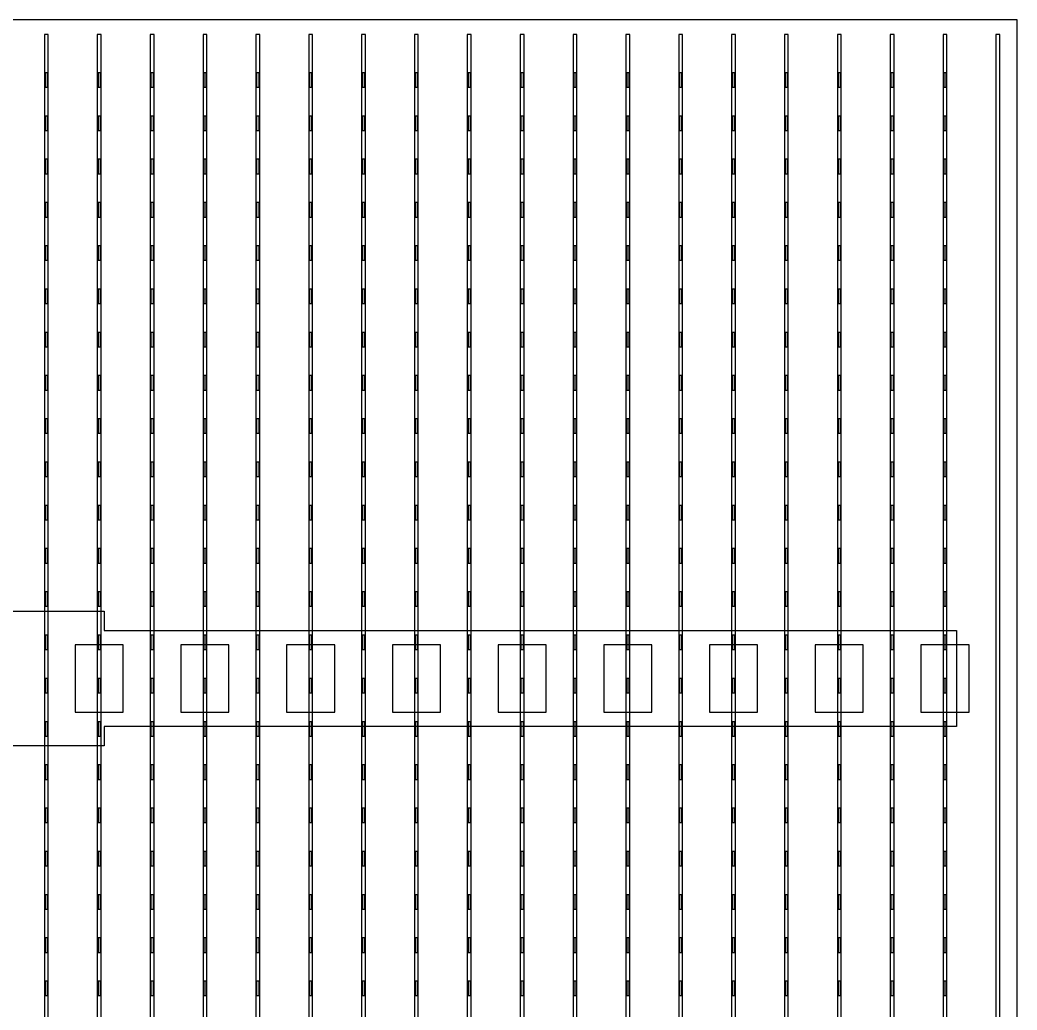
# Model space of a CAD drawing. Header units: millimetres. Extents: x -18 to 142, y -7 to 153.
# Drawn here: x 72.34 to 82.72, y 51.55 to 61.85 of the extents above; entities that cross this region are included whole.
import ezdxf

# ---------------------------------------------------------------- set-up
doc = ezdxf.new("R2010")
doc.units = ezdxf.units.MM
for name, color, linetype in [('BUSBARS', 3, 'Continuous'), ('CONTACT_PADS', 2, 'Continuous'), ('FINGERS', 1, 'Continuous'), ('INSULATION', 2, 'Continuous')]:
    doc.layers.add(name, color=color, linetype=linetype)

msp = doc.modelspace()

# ---------------------------------------------------------------- linework, layer by layer
at = {"layer": 'BUSBARS'}
msp.add_lwpolyline([(82.09, 55.5), (82.09, 54.5), (73.22, 54.5), (73.22, 54.3), (72.02, 54.3), (72.02, 54.5), (63.15, 54.5), (63.15, 55.5), (72.02, 55.5), (72.02, 55.7), (73.22, 55.7), (73.22, 55.5), (82.09, 55.5)], close=True, dxfattribs=at)
at = {"layer": 'CONTACT_PADS'}
for points in [[(72.633, 61.15), (72.633, 61.3), (72.608, 61.3), (72.608, 61.15), (72.633, 61.15)], [(73.183, 61.15), (73.183, 61.3), (73.158, 61.3), (73.158, 61.15), (73.183, 61.15)], [(73.733, 61.15), (73.733, 61.3), (73.708, 61.3), (73.708, 61.15), (73.733, 61.15)], [(74.283, 61.15), (74.283, 61.3), (74.258, 61.3), (74.258, 61.15), (74.283, 61.15)], [(74.833, 61.15), (74.833, 61.3), (74.808, 61.3), (74.808, 61.15), (74.833, 61.15)], [(75.383, 61.15), (75.383, 61.3), (75.358, 61.3), (75.358, 61.15), (75.383, 61.15)], [(75.933, 61.15), (75.933, 61.3), (75.908, 61.3), (75.908, 61.15), (75.933, 61.15)], [(76.483, 61.15), (76.483, 61.3), (76.458, 61.3), (76.458, 61.15), (76.483, 61.15)], [(77.033, 61.15), (77.033, 61.3), (77.008, 61.3), (77.008, 61.15), (77.033, 61.15)], [(77.583, 61.15), (77.583, 61.3), (77.558, 61.3), (77.558, 61.15), (77.583, 61.15)], [(78.133, 61.15), (78.133, 61.3), (78.108, 61.3), (78.108, 61.15), (78.133, 61.15)], [(78.683, 61.15), (78.683, 61.3), (78.658, 61.3), (78.658, 61.15), (78.683, 61.15)], [(79.233, 61.15), (79.233, 61.3), (79.208, 61.3), (79.208, 61.15), (79.233, 61.15)], [(79.783, 61.15), (79.783, 61.3), (79.758, 61.3), (79.758, 61.15), (79.783, 61.15)], [(80.333, 61.15), (80.333, 61.3), (80.308, 61.3), (80.308, 61.15), (80.333, 61.15)], [(80.883, 61.15), (80.883, 61.3), (80.858, 61.3), (80.858, 61.15), (80.883, 61.15)], [(81.433, 61.15), (81.433, 61.3), (81.408, 61.3), (81.408, 61.15), (81.433, 61.15)], [(81.983, 61.15), (81.983, 61.3), (81.958, 61.3), (81.958, 61.15), (81.983, 61.15)], [(72.633, 60.7), (72.633, 60.85), (72.608, 60.85), (72.608, 60.7), (72.633, 60.7)], [(73.183, 60.7), (73.183, 60.85), (73.158, 60.85), (73.158, 60.7), (73.183, 60.7)], [(73.733, 60.7), (73.733, 60.85), (73.708, 60.85), (73.708, 60.7), (73.733, 60.7)], [(74.283, 60.7), (74.283, 60.85), (74.258, 60.85), (74.258, 60.7), (74.283, 60.7)], [(74.833, 60.7), (74.833, 60.85), (74.808, 60.85), (74.808, 60.7), (74.833, 60.7)], [(75.383, 60.7), (75.383, 60.85), (75.358, 60.85), (75.358, 60.7), (75.383, 60.7)], [(75.933, 60.7), (75.933, 60.85), (75.908, 60.85), (75.908, 60.7), (75.933, 60.7)], [(76.483, 60.7), (76.483, 60.85), (76.458, 60.85), (76.458, 60.7), (76.483, 60.7)], [(77.033, 60.7), (77.033, 60.85), (77.008, 60.85), (77.008, 60.7), (77.033, 60.7)], [(77.583, 60.7), (77.583, 60.85), (77.558, 60.85), (77.558, 60.7), (77.583, 60.7)], [(78.133, 60.7), (78.133, 60.85), (78.108, 60.85), (78.108, 60.7), (78.133, 60.7)], [(78.683, 60.7), (78.683, 60.85), (78.658, 60.85), (78.658, 60.7), (78.683, 60.7)], [(79.233, 60.7), (79.233, 60.85), (79.208, 60.85), (79.208, 60.7), (79.233, 60.7)], [(79.783, 60.7), (79.783, 60.85), (79.758, 60.85), (79.758, 60.7), (79.783, 60.7)], [(80.333, 60.7), (80.333, 60.85), (80.308, 60.85), (80.308, 60.7), (80.333, 60.7)], [(80.883, 60.7), (80.883, 60.85), (80.858, 60.85), (80.858, 60.7), (80.883, 60.7)], [(81.433, 60.7), (81.433, 60.85), (81.408, 60.85), (81.408, 60.7), (81.433, 60.7)], [(81.983, 60.7), (81.983, 60.85), (81.958, 60.85), (81.958, 60.7), (81.983, 60.7)], [(72.633, 60.25), (72.633, 60.4), (72.608, 60.4), (72.608, 60.25), (72.633, 60.25)], [(73.183, 60.25), (73.183, 60.4), (73.158, 60.4), (73.158, 60.25), (73.183, 60.25)], [(73.733, 60.25), (73.733, 60.4), (73.708, 60.4), (73.708, 60.25), (73.733, 60.25)], [(74.283, 60.25), (74.283, 60.4), (74.258, 60.4), (74.258, 60.25), (74.283, 60.25)], [(74.833, 60.25), (74.833, 60.4), (74.808, 60.4), (74.808, 60.25), (74.833, 60.25)], [(75.383, 60.25), (75.383, 60.4), (75.358, 60.4), (75.358, 60.25), (75.383, 60.25)], [(75.933, 60.25), (75.933, 60.4), (75.908, 60.4), (75.908, 60.25), (75.933, 60.25)], [(76.483, 60.25), (76.483, 60.4), (76.458, 60.4), (76.458, 60.25), (76.483, 60.25)], [(77.033, 60.25), (77.033, 60.4), (77.008, 60.4), (77.008, 60.25), (77.033, 60.25)], [(77.583, 60.25), (77.583, 60.4), (77.558, 60.4), (77.558, 60.25), (77.583, 60.25)], [(78.133, 60.25), (78.133, 60.4), (78.108, 60.4), (78.108, 60.25), (78.133, 60.25)], [(78.683, 60.25), (78.683, 60.4), (78.658, 60.4), (78.658, 60.25), (78.683, 60.25)], [(79.233, 60.25), (79.233, 60.4), (79.208, 60.4), (79.208, 60.25), (79.233, 60.25)], [(79.783, 60.25), (79.783, 60.4), (79.758, 60.4), (79.758, 60.25), (79.783, 60.25)], [(80.333, 60.25), (80.333, 60.4), (80.308, 60.4), (80.308, 60.25), (80.333, 60.25)], [(80.883, 60.25), (80.883, 60.4), (80.858, 60.4), (80.858, 60.25), (80.883, 60.25)], [(81.433, 60.25), (81.433, 60.4), (81.408, 60.4), (81.408, 60.25), (81.433, 60.25)], [(81.983, 60.25), (81.983, 60.4), (81.958, 60.4), (81.958, 60.25), (81.983, 60.25)], [(72.633, 59.8), (72.633, 59.95), (72.608, 59.95), (72.608, 59.8), (72.633, 59.8)], [(73.183, 59.8), (73.183, 59.95), (73.158, 59.95), (73.158, 59.8), (73.183, 59.8)], [(73.733, 59.8), (73.733, 59.95), (73.708, 59.95), (73.708, 59.8), (73.733, 59.8)], [(74.283, 59.8), (74.283, 59.95), (74.258, 59.95), (74.258, 59.8), (74.283, 59.8)], [(74.833, 59.8), (74.833, 59.95), (74.808, 59.95), (74.808, 59.8), (74.833, 59.8)], [(75.383, 59.8), (75.383, 59.95), (75.358, 59.95), (75.358, 59.8), (75.383, 59.8)], [(75.933, 59.8), (75.933, 59.95), (75.908, 59.95), (75.908, 59.8), (75.933, 59.8)], [(76.483, 59.8), (76.483, 59.95), (76.458, 59.95), (76.458, 59.8), (76.483, 59.8)], [(77.033, 59.8), (77.033, 59.95), (77.008, 59.95), (77.008, 59.8), (77.033, 59.8)], [(77.583, 59.8), (77.583, 59.95), (77.558, 59.95), (77.558, 59.8), (77.583, 59.8)], [(78.133, 59.8), (78.133, 59.95), (78.108, 59.95), (78.108, 59.8), (78.133, 59.8)], [(78.683, 59.8), (78.683, 59.95), (78.658, 59.95), (78.658, 59.8), (78.683, 59.8)], [(79.233, 59.8), (79.233, 59.95), (79.208, 59.95), (79.208, 59.8), (79.233, 59.8)], [(79.783, 59.8), (79.783, 59.95), (79.758, 59.95), (79.758, 59.8), (79.783, 59.8)], [(80.333, 59.8), (80.333, 59.95), (80.308, 59.95), (80.308, 59.8), (80.333, 59.8)], [(80.883, 59.8), (80.883, 59.95), (80.858, 59.95), (80.858, 59.8), (80.883, 59.8)], [(81.433, 59.8), (81.433, 59.95), (81.408, 59.95), (81.408, 59.8), (81.433, 59.8)], [(81.983, 59.8), (81.983, 59.95), (81.958, 59.95), (81.958, 59.8), (81.983, 59.8)], [(72.633, 59.35), (72.633, 59.5), (72.608, 59.5), (72.608, 59.35), (72.633, 59.35)], [(73.183, 59.35), (73.183, 59.5), (73.158, 59.5), (73.158, 59.35), (73.183, 59.35)], [(73.733, 59.35), (73.733, 59.5), (73.708, 59.5), (73.708, 59.35), (73.733, 59.35)], [(74.283, 59.35), (74.283, 59.5), (74.258, 59.5), (74.258, 59.35), (74.283, 59.35)], [(74.833, 59.35), (74.833, 59.5), (74.808, 59.5), (74.808, 59.35), (74.833, 59.35)], [(75.383, 59.35), (75.383, 59.5), (75.358, 59.5), (75.358, 59.35), (75.383, 59.35)], [(75.933, 59.35), (75.933, 59.5), (75.908, 59.5), (75.908, 59.35), (75.933, 59.35)], [(76.483, 59.35), (76.483, 59.5), (76.458, 59.5), (76.458, 59.35), (76.483, 59.35)], [(77.033, 59.35), (77.033, 59.5), (77.008, 59.5), (77.008, 59.35), (77.033, 59.35)], [(77.583, 59.35), (77.583, 59.5), (77.558, 59.5), (77.558, 59.35), (77.583, 59.35)], [(78.133, 59.35), (78.133, 59.5), (78.108, 59.5), (78.108, 59.35), (78.133, 59.35)], [(78.683, 59.35), (78.683, 59.5), (78.658, 59.5), (78.658, 59.35), (78.683, 59.35)], [(79.233, 59.35), (79.233, 59.5), (79.208, 59.5), (79.208, 59.35), (79.233, 59.35)], [(79.783, 59.35), (79.783, 59.5), (79.758, 59.5), (79.758, 59.35), (79.783, 59.35)], [(80.333, 59.35), (80.333, 59.5), (80.308, 59.5), (80.308, 59.35), (80.333, 59.35)], [(80.883, 59.35), (80.883, 59.5), (80.858, 59.5), (80.858, 59.35), (80.883, 59.35)], [(81.433, 59.35), (81.433, 59.5), (81.408, 59.5), (81.408, 59.35), (81.433, 59.35)], [(81.983, 59.35), (81.983, 59.5), (81.958, 59.5), (81.958, 59.35), (81.983, 59.35)], [(72.633, 58.9), (72.633, 59.05), (72.608, 59.05), (72.608, 58.9), (72.633, 58.9)], [(73.183, 58.9), (73.183, 59.05), (73.158, 59.05), (73.158, 58.9), (73.183, 58.9)], [(73.733, 58.9), (73.733, 59.05), (73.708, 59.05), (73.708, 58.9), (73.733, 58.9)], [(74.283, 58.9), (74.283, 59.05), (74.258, 59.05), (74.258, 58.9), (74.283, 58.9)], [(74.833, 58.9), (74.833, 59.05), (74.808, 59.05), (74.808, 58.9), (74.833, 58.9)], [(75.383, 58.9), (75.383, 59.05), (75.358, 59.05), (75.358, 58.9), (75.383, 58.9)], [(75.933, 58.9), (75.933, 59.05), (75.908, 59.05), (75.908, 58.9), (75.933, 58.9)], [(76.483, 58.9), (76.483, 59.05), (76.458, 59.05), (76.458, 58.9), (76.483, 58.9)], [(77.033, 58.9), (77.033, 59.05), (77.008, 59.05), (77.008, 58.9), (77.033, 58.9)], [(77.583, 58.9), (77.583, 59.05), (77.558, 59.05), (77.558, 58.9), (77.583, 58.9)], [(78.133, 58.9), (78.133, 59.05), (78.108, 59.05), (78.108, 58.9), (78.133, 58.9)], [(78.683, 58.9), (78.683, 59.05), (78.658, 59.05), (78.658, 58.9), (78.683, 58.9)], [(79.233, 58.9), (79.233, 59.05), (79.208, 59.05), (79.208, 58.9), (79.233, 58.9)], [(79.783, 58.9), (79.783, 59.05), (79.758, 59.05), (79.758, 58.9), (79.783, 58.9)], [(80.333, 58.9), (80.333, 59.05), (80.308, 59.05), (80.308, 58.9), (80.333, 58.9)], [(80.883, 58.9), (80.883, 59.05), (80.858, 59.05), (80.858, 58.9), (80.883, 58.9)], [(81.433, 58.9), (81.433, 59.05), (81.408, 59.05), (81.408, 58.9), (81.433, 58.9)], [(81.983, 58.9), (81.983, 59.05), (81.958, 59.05), (81.958, 58.9), (81.983, 58.9)], [(72.633, 58.45), (72.633, 58.6), (72.608, 58.6), (72.608, 58.45), (72.633, 58.45)], [(73.183, 58.45), (73.183, 58.6), (73.158, 58.6), (73.158, 58.45), (73.183, 58.45)], [(73.733, 58.45), (73.733, 58.6), (73.708, 58.6), (73.708, 58.45), (73.733, 58.45)], [(74.283, 58.45), (74.283, 58.6), (74.258, 58.6), (74.258, 58.45), (74.283, 58.45)], [(74.833, 58.45), (74.833, 58.6), (74.808, 58.6), (74.808, 58.45), (74.833, 58.45)], [(75.383, 58.45), (75.383, 58.6), (75.358, 58.6), (75.358, 58.45), (75.383, 58.45)], [(75.933, 58.45), (75.933, 58.6), (75.908, 58.6), (75.908, 58.45), (75.933, 58.45)], [(76.483, 58.45), (76.483, 58.6), (76.458, 58.6), (76.458, 58.45), (76.483, 58.45)], [(77.033, 58.45), (77.033, 58.6), (77.008, 58.6), (77.008, 58.45), (77.033, 58.45)], [(77.583, 58.45), (77.583, 58.6), (77.558, 58.6), (77.558, 58.45), (77.583, 58.45)], [(78.133, 58.45), (78.133, 58.6), (78.108, 58.6), (78.108, 58.45), (78.133, 58.45)], [(78.683, 58.45), (78.683, 58.6), (78.658, 58.6), (78.658, 58.45), (78.683, 58.45)], [(79.233, 58.45), (79.233, 58.6), (79.208, 58.6), (79.208, 58.45), (79.233, 58.45)], [(79.783, 58.45), (79.783, 58.6), (79.758, 58.6), (79.758, 58.45), (79.783, 58.45)], [(80.333, 58.45), (80.333, 58.6), (80.308, 58.6), (80.308, 58.45), (80.333, 58.45)], [(80.883, 58.45), (80.883, 58.6), (80.858, 58.6), (80.858, 58.45), (80.883, 58.45)], [(81.433, 58.45), (81.433, 58.6), (81.408, 58.6), (81.408, 58.45), (81.433, 58.45)], [(81.983, 58.45), (81.983, 58.6), (81.958, 58.6), (81.958, 58.45), (81.983, 58.45)], [(72.633, 58), (72.633, 58.15), (72.608, 58.15), (72.608, 58), (72.633, 58)], [(73.183, 58), (73.183, 58.15), (73.158, 58.15), (73.158, 58), (73.183, 58)], [(73.733, 58), (73.733, 58.15), (73.708, 58.15), (73.708, 58), (73.733, 58)], [(74.283, 58), (74.283, 58.15), (74.258, 58.15), (74.258, 58), (74.283, 58)], [(74.833, 58), (74.833, 58.15), (74.808, 58.15), (74.808, 58), (74.833, 58)], [(75.383, 58), (75.383, 58.15), (75.358, 58.15), (75.358, 58), (75.383, 58)], [(75.933, 58), (75.933, 58.15), (75.908, 58.15), (75.908, 58), (75.933, 58)], [(76.483, 58), (76.483, 58.15), (76.458, 58.15), (76.458, 58), (76.483, 58)], [(77.033, 58), (77.033, 58.15), (77.008, 58.15), (77.008, 58), (77.033, 58)], [(77.583, 58), (77.583, 58.15), (77.558, 58.15), (77.558, 58), (77.583, 58)], [(78.133, 58), (78.133, 58.15), (78.108, 58.15), (78.108, 58), (78.133, 58)], [(78.683, 58), (78.683, 58.15), (78.658, 58.15), (78.658, 58), (78.683, 58)], [(79.233, 58), (79.233, 58.15), (79.208, 58.15), (79.208, 58), (79.233, 58)], [(79.783, 58), (79.783, 58.15), (79.758, 58.15), (79.758, 58), (79.783, 58)], [(80.333, 58), (80.333, 58.15), (80.308, 58.15), (80.308, 58), (80.333, 58)], [(80.883, 58), (80.883, 58.15), (80.858, 58.15), (80.858, 58), (80.883, 58)], [(81.433, 58), (81.433, 58.15), (81.408, 58.15), (81.408, 58), (81.433, 58)], [(81.983, 58), (81.983, 58.15), (81.958, 58.15), (81.958, 58), (81.983, 58)], [(72.633, 57.55), (72.633, 57.7), (72.608, 57.7), (72.608, 57.55), (72.633, 57.55)], [(73.183, 57.55), (73.183, 57.7), (73.158, 57.7), (73.158, 57.55), (73.183, 57.55)], [(73.733, 57.55), (73.733, 57.7), (73.708, 57.7), (73.708, 57.55), (73.733, 57.55)], [(74.283, 57.55), (74.283, 57.7), (74.258, 57.7), (74.258, 57.55), (74.283, 57.55)], [(74.833, 57.55), (74.833, 57.7), (74.808, 57.7), (74.808, 57.55), (74.833, 57.55)], [(75.383, 57.55), (75.383, 57.7), (75.358, 57.7), (75.358, 57.55), (75.383, 57.55)], [(75.933, 57.55), (75.933, 57.7), (75.908, 57.7), (75.908, 57.55), (75.933, 57.55)], [(76.483, 57.55), (76.483, 57.7), (76.458, 57.7), (76.458, 57.55), (76.483, 57.55)], [(77.033, 57.55), (77.033, 57.7), (77.008, 57.7), (77.008, 57.55), (77.033, 57.55)], [(77.583, 57.55), (77.583, 57.7), (77.558, 57.7), (77.558, 57.55), (77.583, 57.55)], [(78.133, 57.55), (78.133, 57.7), (78.108, 57.7), (78.108, 57.55), (78.133, 57.55)], [(78.683, 57.55), (78.683, 57.7), (78.658, 57.7), (78.658, 57.55), (78.683, 57.55)], [(79.233, 57.55), (79.233, 57.7), (79.208, 57.7), (79.208, 57.55), (79.233, 57.55)], [(79.783, 57.55), (79.783, 57.7), (79.758, 57.7), (79.758, 57.55), (79.783, 57.55)], [(80.333, 57.55), (80.333, 57.7), (80.308, 57.7), (80.308, 57.55), (80.333, 57.55)], [(80.883, 57.55), (80.883, 57.7), (80.858, 57.7), (80.858, 57.55), (80.883, 57.55)], [(81.433, 57.55), (81.433, 57.7), (81.408, 57.7), (81.408, 57.55), (81.433, 57.55)], [(81.983, 57.55), (81.983, 57.7), (81.958, 57.7), (81.958, 57.55), (81.983, 57.55)], [(72.633, 57.1), (72.633, 57.25), (72.608, 57.25), (72.608, 57.1), (72.633, 57.1)], [(73.183, 57.1), (73.183, 57.25), (73.158, 57.25), (73.158, 57.1), (73.183, 57.1)], [(73.733, 57.1), (73.733, 57.25), (73.708, 57.25), (73.708, 57.1), (73.733, 57.1)], [(74.283, 57.1), (74.283, 57.25), (74.258, 57.25), (74.258, 57.1), (74.283, 57.1)], [(74.833, 57.1), (74.833, 57.25), (74.808, 57.25), (74.808, 57.1), (74.833, 57.1)], [(75.383, 57.1), (75.383, 57.25), (75.358, 57.25), (75.358, 57.1), (75.383, 57.1)], [(75.933, 57.1), (75.933, 57.25), (75.908, 57.25), (75.908, 57.1), (75.933, 57.1)], [(76.483, 57.1), (76.483, 57.25), (76.458, 57.25), (76.458, 57.1), (76.483, 57.1)], [(77.033, 57.1), (77.033, 57.25), (77.008, 57.25), (77.008, 57.1), (77.033, 57.1)], [(77.583, 57.1), (77.583, 57.25), (77.558, 57.25), (77.558, 57.1), (77.583, 57.1)], [(78.133, 57.1), (78.133, 57.25), (78.108, 57.25), (78.108, 57.1), (78.133, 57.1)], [(78.683, 57.1), (78.683, 57.25), (78.658, 57.25), (78.658, 57.1), (78.683, 57.1)], [(79.233, 57.1), (79.233, 57.25), (79.208, 57.25), (79.208, 57.1), (79.233, 57.1)], [(79.783, 57.1), (79.783, 57.25), (79.758, 57.25), (79.758, 57.1), (79.783, 57.1)], [(80.333, 57.1), (80.333, 57.25), (80.308, 57.25), (80.308, 57.1), (80.333, 57.1)], [(80.883, 57.1), (80.883, 57.25), (80.858, 57.25), (80.858, 57.1), (80.883, 57.1)], [(81.433, 57.1), (81.433, 57.25), (81.408, 57.25), (81.408, 57.1), (81.433, 57.1)], [(81.983, 57.1), (81.983, 57.25), (81.958, 57.25), (81.958, 57.1), (81.983, 57.1)], [(72.633, 56.65), (72.633, 56.8), (72.608, 56.8), (72.608, 56.65), (72.633, 56.65)], [(73.183, 56.65), (73.183, 56.8), (73.158, 56.8), (73.158, 56.65), (73.183, 56.65)], [(73.733, 56.65), (73.733, 56.8), (73.708, 56.8), (73.708, 56.65), (73.733, 56.65)], [(74.283, 56.65), (74.283, 56.8), (74.258, 56.8), (74.258, 56.65), (74.283, 56.65)], [(74.833, 56.65), (74.833, 56.8), (74.808, 56.8), (74.808, 56.65), (74.833, 56.65)], [(75.383, 56.65), (75.383, 56.8), (75.358, 56.8), (75.358, 56.65), (75.383, 56.65)], [(75.933, 56.65), (75.933, 56.8), (75.908, 56.8), (75.908, 56.65), (75.933, 56.65)], [(76.483, 56.65), (76.483, 56.8), (76.458, 56.8), (76.458, 56.65), (76.483, 56.65)], [(77.033, 56.65), (77.033, 56.8), (77.008, 56.8), (77.008, 56.65), (77.033, 56.65)], [(77.583, 56.65), (77.583, 56.8), (77.558, 56.8), (77.558, 56.65), (77.583, 56.65)], [(78.133, 56.65), (78.133, 56.8), (78.108, 56.8), (78.108, 56.65), (78.133, 56.65)], [(78.683, 56.65), (78.683, 56.8), (78.658, 56.8), (78.658, 56.65), (78.683, 56.65)], [(79.233, 56.65), (79.233, 56.8), (79.208, 56.8), (79.208, 56.65), (79.233, 56.65)], [(79.783, 56.65), (79.783, 56.8), (79.758, 56.8), (79.758, 56.65), (79.783, 56.65)], [(80.333, 56.65), (80.333, 56.8), (80.308, 56.8), (80.308, 56.65), (80.333, 56.65)], [(80.883, 56.65), (80.883, 56.8), (80.858, 56.8), (80.858, 56.65), (80.883, 56.65)], [(81.433, 56.65), (81.433, 56.8), (81.408, 56.8), (81.408, 56.65), (81.433, 56.65)], [(81.983, 56.65), (81.983, 56.8), (81.958, 56.8), (81.958, 56.65), (81.983, 56.65)], [(72.633, 56.2), (72.633, 56.35), (72.608, 56.35), (72.608, 56.2), (72.633, 56.2)], [(73.183, 56.2), (73.183, 56.35), (73.158, 56.35), (73.158, 56.2), (73.183, 56.2)], [(73.733, 56.2), (73.733, 56.35), (73.708, 56.35), (73.708, 56.2), (73.733, 56.2)], [(74.283, 56.2), (74.283, 56.35), (74.258, 56.35), (74.258, 56.2), (74.283, 56.2)], [(74.833, 56.2), (74.833, 56.35), (74.808, 56.35), (74.808, 56.2), (74.833, 56.2)], [(75.383, 56.2), (75.383, 56.35), (75.358, 56.35), (75.358, 56.2), (75.383, 56.2)], [(75.933, 56.2), (75.933, 56.35), (75.908, 56.35), (75.908, 56.2), (75.933, 56.2)], [(76.483, 56.2), (76.483, 56.35), (76.458, 56.35), (76.458, 56.2), (76.483, 56.2)], [(77.033, 56.2), (77.033, 56.35), (77.008, 56.35), (77.008, 56.2), (77.033, 56.2)], [(77.583, 56.2), (77.583, 56.35), (77.558, 56.35), (77.558, 56.2), (77.583, 56.2)], [(78.133, 56.2), (78.133, 56.35), (78.108, 56.35), (78.108, 56.2), (78.133, 56.2)], [(78.683, 56.2), (78.683, 56.35), (78.658, 56.35), (78.658, 56.2), (78.683, 56.2)], [(79.233, 56.2), (79.233, 56.35), (79.208, 56.35), (79.208, 56.2), (79.233, 56.2)], [(79.783, 56.2), (79.783, 56.35), (79.758, 56.35), (79.758, 56.2), (79.783, 56.2)], [(80.333, 56.2), (80.333, 56.35), (80.308, 56.35), (80.308, 56.2), (80.333, 56.2)], [(80.883, 56.2), (80.883, 56.35), (80.858, 56.35), (80.858, 56.2), (80.883, 56.2)], [(81.433, 56.2), (81.433, 56.35), (81.408, 56.35), (81.408, 56.2), (81.433, 56.2)], [(81.983, 56.2), (81.983, 56.35), (81.958, 56.35), (81.958, 56.2), (81.983, 56.2)], [(72.633, 55.75), (72.633, 55.9), (72.608, 55.9), (72.608, 55.75), (72.633, 55.75)], [(73.183, 55.75), (73.183, 55.9), (73.158, 55.9), (73.158, 55.75), (73.183, 55.75)], [(73.733, 55.75), (73.733, 55.9), (73.708, 55.9), (73.708, 55.75), (73.733, 55.75)], [(74.283, 55.75), (74.283, 55.9), (74.258, 55.9), (74.258, 55.75), (74.283, 55.75)], [(74.833, 55.75), (74.833, 55.9), (74.808, 55.9), (74.808, 55.75), (74.833, 55.75)], [(75.383, 55.75), (75.383, 55.9), (75.358, 55.9), (75.358, 55.75), (75.383, 55.75)], [(75.933, 55.75), (75.933, 55.9), (75.908, 55.9), (75.908, 55.75), (75.933, 55.75)], [(76.483, 55.75), (76.483, 55.9), (76.458, 55.9), (76.458, 55.75), (76.483, 55.75)], [(77.033, 55.75), (77.033, 55.9), (77.008, 55.9), (77.008, 55.75), (77.033, 55.75)], [(77.583, 55.75), (77.583, 55.9), (77.558, 55.9), (77.558, 55.75), (77.583, 55.75)], [(78.133, 55.75), (78.133, 55.9), (78.108, 55.9), (78.108, 55.75), (78.133, 55.75)], [(78.683, 55.75), (78.683, 55.9), (78.658, 55.9), (78.658, 55.75), (78.683, 55.75)], [(79.233, 55.75), (79.233, 55.9), (79.208, 55.9), (79.208, 55.75), (79.233, 55.75)], [(79.783, 55.75), (79.783, 55.9), (79.758, 55.9), (79.758, 55.75), (79.783, 55.75)], [(80.333, 55.75), (80.333, 55.9), (80.308, 55.9), (80.308, 55.75), (80.333, 55.75)], [(80.883, 55.75), (80.883, 55.9), (80.858, 55.9), (80.858, 55.75), (80.883, 55.75)], [(81.433, 55.75), (81.433, 55.9), (81.408, 55.9), (81.408, 55.75), (81.433, 55.75)], [(81.983, 55.75), (81.983, 55.9), (81.958, 55.9), (81.958, 55.75), (81.983, 55.75)], [(72.633, 55.3), (72.633, 55.45), (72.608, 55.45), (72.608, 55.3), (72.633, 55.3)], [(73.183, 55.3), (73.183, 55.45), (73.158, 55.45), (73.158, 55.3), (73.183, 55.3)], [(73.733, 55.3), (73.733, 55.45), (73.708, 55.45), (73.708, 55.3), (73.733, 55.3)], [(74.283, 55.3), (74.283, 55.45), (74.258, 55.45), (74.258, 55.3), (74.283, 55.3)], [(74.833, 55.3), (74.833, 55.45), (74.808, 55.45), (74.808, 55.3), (74.833, 55.3)], [(75.383, 55.3), (75.383, 55.45), (75.358, 55.45), (75.358, 55.3), (75.383, 55.3)], [(75.933, 55.3), (75.933, 55.45), (75.908, 55.45), (75.908, 55.3), (75.933, 55.3)], [(76.483, 55.3), (76.483, 55.45), (76.458, 55.45), (76.458, 55.3), (76.483, 55.3)], [(77.033, 55.3), (77.033, 55.45), (77.008, 55.45), (77.008, 55.3), (77.033, 55.3)], [(77.583, 55.3), (77.583, 55.45), (77.558, 55.45), (77.558, 55.3), (77.583, 55.3)], [(78.133, 55.3), (78.133, 55.45), (78.108, 55.45), (78.108, 55.3), (78.133, 55.3)], [(78.683, 55.3), (78.683, 55.45), (78.658, 55.45), (78.658, 55.3), (78.683, 55.3)], [(79.233, 55.3), (79.233, 55.45), (79.208, 55.45), (79.208, 55.3), (79.233, 55.3)], [(79.783, 55.3), (79.783, 55.45), (79.758, 55.45), (79.758, 55.3), (79.783, 55.3)], [(80.333, 55.3), (80.333, 55.45), (80.308, 55.45), (80.308, 55.3), (80.333, 55.3)], [(80.883, 55.3), (80.883, 55.45), (80.858, 55.45), (80.858, 55.3), (80.883, 55.3)], [(81.433, 55.3), (81.433, 55.45), (81.408, 55.45), (81.408, 55.3), (81.433, 55.3)], [(81.983, 55.3), (81.983, 55.45), (81.958, 55.45), (81.958, 55.3), (81.983, 55.3)], [(72.633, 54.85), (72.633, 55), (72.608, 55), (72.608, 54.85), (72.633, 54.85)], [(73.183, 54.85), (73.183, 55), (73.158, 55), (73.158, 54.85), (73.183, 54.85)], [(73.733, 54.85), (73.733, 55), (73.708, 55), (73.708, 54.85), (73.733, 54.85)], [(74.283, 54.85), (74.283, 55), (74.258, 55), (74.258, 54.85), (74.283, 54.85)], [(74.833, 54.85), (74.833, 55), (74.808, 55), (74.808, 54.85), (74.833, 54.85)], [(75.383, 54.85), (75.383, 55), (75.358, 55), (75.358, 54.85), (75.383, 54.85)], [(75.933, 54.85), (75.933, 55), (75.908, 55), (75.908, 54.85), (75.933, 54.85)], [(76.483, 54.85), (76.483, 55), (76.458, 55), (76.458, 54.85), (76.483, 54.85)], [(77.033, 54.85), (77.033, 55), (77.008, 55), (77.008, 54.85), (77.033, 54.85)], [(77.583, 54.85), (77.583, 55), (77.558, 55), (77.558, 54.85), (77.583, 54.85)], [(78.133, 54.85), (78.133, 55), (78.108, 55), (78.108, 54.85), (78.133, 54.85)], [(78.683, 54.85), (78.683, 55), (78.658, 55), (78.658, 54.85), (78.683, 54.85)], [(79.233, 54.85), (79.233, 55), (79.208, 55), (79.208, 54.85), (79.233, 54.85)], [(79.783, 54.85), (79.783, 55), (79.758, 55), (79.758, 54.85), (79.783, 54.85)], [(80.333, 54.85), (80.333, 55), (80.308, 55), (80.308, 54.85), (80.333, 54.85)], [(80.883, 54.85), (80.883, 55), (80.858, 55), (80.858, 54.85), (80.883, 54.85)], [(81.433, 54.85), (81.433, 55), (81.408, 55), (81.408, 54.85), (81.433, 54.85)], [(81.983, 54.85), (81.983, 55), (81.958, 55), (81.958, 54.85), (81.983, 54.85)], [(72.633, 54.4), (72.633, 54.55), (72.608, 54.55), (72.608, 54.4), (72.633, 54.4)], [(73.183, 54.4), (73.183, 54.55), (73.158, 54.55), (73.158, 54.4), (73.183, 54.4)], [(73.733, 54.4), (73.733, 54.55), (73.708, 54.55), (73.708, 54.4), (73.733, 54.4)], [(74.283, 54.4), (74.283, 54.55), (74.258, 54.55), (74.258, 54.4), (74.283, 54.4)], [(74.833, 54.4), (74.833, 54.55), (74.808, 54.55), (74.808, 54.4), (74.833, 54.4)], [(75.383, 54.4), (75.383, 54.55), (75.358, 54.55), (75.358, 54.4), (75.383, 54.4)], [(75.933, 54.4), (75.933, 54.55), (75.908, 54.55), (75.908, 54.4), (75.933, 54.4)], [(76.483, 54.4), (76.483, 54.55), (76.458, 54.55), (76.458, 54.4), (76.483, 54.4)], [(77.033, 54.4), (77.033, 54.55), (77.008, 54.55), (77.008, 54.4), (77.033, 54.4)], [(77.583, 54.4), (77.583, 54.55), (77.558, 54.55), (77.558, 54.4), (77.583, 54.4)], [(78.133, 54.4), (78.133, 54.55), (78.108, 54.55), (78.108, 54.4), (78.133, 54.4)], [(78.683, 54.4), (78.683, 54.55), (78.658, 54.55), (78.658, 54.4), (78.683, 54.4)], [(79.233, 54.4), (79.233, 54.55), (79.208, 54.55), (79.208, 54.4), (79.233, 54.4)], [(79.783, 54.4), (79.783, 54.55), (79.758, 54.55), (79.758, 54.4), (79.783, 54.4)], [(80.333, 54.4), (80.333, 54.55), (80.308, 54.55), (80.308, 54.4), (80.333, 54.4)], [(80.883, 54.4), (80.883, 54.55), (80.858, 54.55), (80.858, 54.4), (80.883, 54.4)], [(81.433, 54.4), (81.433, 54.55), (81.408, 54.55), (81.408, 54.4), (81.433, 54.4)], [(81.983, 54.4), (81.983, 54.55), (81.958, 54.55), (81.958, 54.4), (81.983, 54.4)], [(72.633, 53.95), (72.633, 54.1), (72.608, 54.1), (72.608, 53.95), (72.633, 53.95)], [(73.183, 53.95), (73.183, 54.1), (73.158, 54.1), (73.158, 53.95), (73.183, 53.95)], [(73.733, 53.95), (73.733, 54.1), (73.708, 54.1), (73.708, 53.95), (73.733, 53.95)], [(74.283, 53.95), (74.283, 54.1), (74.258, 54.1), (74.258, 53.95), (74.283, 53.95)], [(74.833, 53.95), (74.833, 54.1), (74.808, 54.1), (74.808, 53.95), (74.833, 53.95)], [(75.383, 53.95), (75.383, 54.1), (75.358, 54.1), (75.358, 53.95), (75.383, 53.95)], [(75.933, 53.95), (75.933, 54.1), (75.908, 54.1), (75.908, 53.95), (75.933, 53.95)], [(76.483, 53.95), (76.483, 54.1), (76.458, 54.1), (76.458, 53.95), (76.483, 53.95)], [(77.033, 53.95), (77.033, 54.1), (77.008, 54.1), (77.008, 53.95), (77.033, 53.95)], [(77.583, 53.95), (77.583, 54.1), (77.558, 54.1), (77.558, 53.95), (77.583, 53.95)], [(78.133, 53.95), (78.133, 54.1), (78.108, 54.1), (78.108, 53.95), (78.133, 53.95)], [(78.683, 53.95), (78.683, 54.1), (78.658, 54.1), (78.658, 53.95), (78.683, 53.95)], [(79.233, 53.95), (79.233, 54.1), (79.208, 54.1), (79.208, 53.95), (79.233, 53.95)], [(79.783, 53.95), (79.783, 54.1), (79.758, 54.1), (79.758, 53.95), (79.783, 53.95)], [(80.333, 53.95), (80.333, 54.1), (80.308, 54.1), (80.308, 53.95), (80.333, 53.95)], [(80.883, 53.95), (80.883, 54.1), (80.858, 54.1), (80.858, 53.95), (80.883, 53.95)], [(81.433, 53.95), (81.433, 54.1), (81.408, 54.1), (81.408, 53.95), (81.433, 53.95)], [(81.983, 53.95), (81.983, 54.1), (81.958, 54.1), (81.958, 53.95), (81.983, 53.95)], [(72.633, 53.5), (72.633, 53.65), (72.608, 53.65), (72.608, 53.5), (72.633, 53.5)], [(73.183, 53.5), (73.183, 53.65), (73.158, 53.65), (73.158, 53.5), (73.183, 53.5)], [(73.733, 53.5), (73.733, 53.65), (73.708, 53.65), (73.708, 53.5), (73.733, 53.5)], [(74.283, 53.5), (74.283, 53.65), (74.258, 53.65), (74.258, 53.5), (74.283, 53.5)], [(74.833, 53.5), (74.833, 53.65), (74.808, 53.65), (74.808, 53.5), (74.833, 53.5)], [(75.383, 53.5), (75.383, 53.65), (75.358, 53.65), (75.358, 53.5), (75.383, 53.5)], [(75.933, 53.5), (75.933, 53.65), (75.908, 53.65), (75.908, 53.5), (75.933, 53.5)], [(76.483, 53.5), (76.483, 53.65), (76.458, 53.65), (76.458, 53.5), (76.483, 53.5)], [(77.033, 53.5), (77.033, 53.65), (77.008, 53.65), (77.008, 53.5), (77.033, 53.5)], [(77.583, 53.5), (77.583, 53.65), (77.558, 53.65), (77.558, 53.5), (77.583, 53.5)], [(78.133, 53.5), (78.133, 53.65), (78.108, 53.65), (78.108, 53.5), (78.133, 53.5)], [(78.683, 53.5), (78.683, 53.65), (78.658, 53.65), (78.658, 53.5), (78.683, 53.5)], [(79.233, 53.5), (79.233, 53.65), (79.208, 53.65), (79.208, 53.5), (79.233, 53.5)], [(79.783, 53.5), (79.783, 53.65), (79.758, 53.65), (79.758, 53.5), (79.783, 53.5)], [(80.333, 53.5), (80.333, 53.65), (80.308, 53.65), (80.308, 53.5), (80.333, 53.5)], [(80.883, 53.5), (80.883, 53.65), (80.858, 53.65), (80.858, 53.5), (80.883, 53.5)], [(81.433, 53.5), (81.433, 53.65), (81.408, 53.65), (81.408, 53.5), (81.433, 53.5)], [(81.983, 53.5), (81.983, 53.65), (81.958, 53.65), (81.958, 53.5), (81.983, 53.5)], [(72.633, 53.05), (72.633, 53.2), (72.608, 53.2), (72.608, 53.05), (72.633, 53.05)], [(73.183, 53.05), (73.183, 53.2), (73.158, 53.2), (73.158, 53.05), (73.183, 53.05)], [(73.733, 53.05), (73.733, 53.2), (73.708, 53.2), (73.708, 53.05), (73.733, 53.05)], [(74.283, 53.05), (74.283, 53.2), (74.258, 53.2), (74.258, 53.05), (74.283, 53.05)], [(74.833, 53.05), (74.833, 53.2), (74.808, 53.2), (74.808, 53.05), (74.833, 53.05)], [(75.383, 53.05), (75.383, 53.2), (75.358, 53.2), (75.358, 53.05), (75.383, 53.05)], [(75.933, 53.05), (75.933, 53.2), (75.908, 53.2), (75.908, 53.05), (75.933, 53.05)], [(76.483, 53.05), (76.483, 53.2), (76.458, 53.2), (76.458, 53.05), (76.483, 53.05)], [(77.033, 53.05), (77.033, 53.2), (77.008, 53.2), (77.008, 53.05), (77.033, 53.05)], [(77.583, 53.05), (77.583, 53.2), (77.558, 53.2), (77.558, 53.05), (77.583, 53.05)], [(78.133, 53.05), (78.133, 53.2), (78.108, 53.2), (78.108, 53.05), (78.133, 53.05)], [(78.683, 53.05), (78.683, 53.2), (78.658, 53.2), (78.658, 53.05), (78.683, 53.05)], [(79.233, 53.05), (79.233, 53.2), (79.208, 53.2), (79.208, 53.05), (79.233, 53.05)], [(79.783, 53.05), (79.783, 53.2), (79.758, 53.2), (79.758, 53.05), (79.783, 53.05)], [(80.333, 53.05), (80.333, 53.2), (80.308, 53.2), (80.308, 53.05), (80.333, 53.05)], [(80.883, 53.05), (80.883, 53.2), (80.858, 53.2), (80.858, 53.05), (80.883, 53.05)], [(81.433, 53.05), (81.433, 53.2), (81.408, 53.2), (81.408, 53.05), (81.433, 53.05)], [(81.983, 53.05), (81.983, 53.2), (81.958, 53.2), (81.958, 53.05), (81.983, 53.05)], [(72.633, 52.6), (72.633, 52.75), (72.608, 52.75), (72.608, 52.6), (72.633, 52.6)], [(73.183, 52.6), (73.183, 52.75), (73.158, 52.75), (73.158, 52.6), (73.183, 52.6)], [(73.733, 52.6), (73.733, 52.75), (73.708, 52.75), (73.708, 52.6), (73.733, 52.6)], [(74.283, 52.6), (74.283, 52.75), (74.258, 52.75), (74.258, 52.6), (74.283, 52.6)], [(74.833, 52.6), (74.833, 52.75), (74.808, 52.75), (74.808, 52.6), (74.833, 52.6)], [(75.383, 52.6), (75.383, 52.75), (75.358, 52.75), (75.358, 52.6), (75.383, 52.6)], [(75.933, 52.6), (75.933, 52.75), (75.908, 52.75), (75.908, 52.6), (75.933, 52.6)], [(76.483, 52.6), (76.483, 52.75), (76.458, 52.75), (76.458, 52.6), (76.483, 52.6)], [(77.033, 52.6), (77.033, 52.75), (77.008, 52.75), (77.008, 52.6), (77.033, 52.6)], [(77.583, 52.6), (77.583, 52.75), (77.558, 52.75), (77.558, 52.6), (77.583, 52.6)], [(78.133, 52.6), (78.133, 52.75), (78.108, 52.75), (78.108, 52.6), (78.133, 52.6)], [(78.683, 52.6), (78.683, 52.75), (78.658, 52.75), (78.658, 52.6), (78.683, 52.6)], [(79.233, 52.6), (79.233, 52.75), (79.208, 52.75), (79.208, 52.6), (79.233, 52.6)], [(79.783, 52.6), (79.783, 52.75), (79.758, 52.75), (79.758, 52.6), (79.783, 52.6)], [(80.333, 52.6), (80.333, 52.75), (80.308, 52.75), (80.308, 52.6), (80.333, 52.6)], [(80.883, 52.6), (80.883, 52.75), (80.858, 52.75), (80.858, 52.6), (80.883, 52.6)], [(81.433, 52.6), (81.433, 52.75), (81.408, 52.75), (81.408, 52.6), (81.433, 52.6)], [(81.983, 52.6), (81.983, 52.75), (81.958, 52.75), (81.958, 52.6), (81.983, 52.6)], [(72.633, 52.15), (72.633, 52.3), (72.608, 52.3), (72.608, 52.15), (72.633, 52.15)], [(73.183, 52.15), (73.183, 52.3), (73.158, 52.3), (73.158, 52.15), (73.183, 52.15)], [(73.733, 52.15), (73.733, 52.3), (73.708, 52.3), (73.708, 52.15), (73.733, 52.15)], [(74.283, 52.15), (74.283, 52.3), (74.258, 52.3), (74.258, 52.15), (74.283, 52.15)], [(74.833, 52.15), (74.833, 52.3), (74.808, 52.3), (74.808, 52.15), (74.833, 52.15)], [(75.383, 52.15), (75.383, 52.3), (75.358, 52.3), (75.358, 52.15), (75.383, 52.15)], [(75.933, 52.15), (75.933, 52.3), (75.908, 52.3), (75.908, 52.15), (75.933, 52.15)], [(76.483, 52.15), (76.483, 52.3), (76.458, 52.3), (76.458, 52.15), (76.483, 52.15)], [(77.033, 52.15), (77.033, 52.3), (77.008, 52.3), (77.008, 52.15), (77.033, 52.15)], [(77.583, 52.15), (77.583, 52.3), (77.558, 52.3), (77.558, 52.15), (77.583, 52.15)], [(78.133, 52.15), (78.133, 52.3), (78.108, 52.3), (78.108, 52.15), (78.133, 52.15)], [(78.683, 52.15), (78.683, 52.3), (78.658, 52.3), (78.658, 52.15), (78.683, 52.15)], [(79.233, 52.15), (79.233, 52.3), (79.208, 52.3), (79.208, 52.15), (79.233, 52.15)], [(79.783, 52.15), (79.783, 52.3), (79.758, 52.3), (79.758, 52.15), (79.783, 52.15)], [(80.333, 52.15), (80.333, 52.3), (80.308, 52.3), (80.308, 52.15), (80.333, 52.15)], [(80.883, 52.15), (80.883, 52.3), (80.858, 52.3), (80.858, 52.15), (80.883, 52.15)], [(81.433, 52.15), (81.433, 52.3), (81.408, 52.3), (81.408, 52.15), (81.433, 52.15)], [(81.983, 52.15), (81.983, 52.3), (81.958, 52.3), (81.958, 52.15), (81.983, 52.15)], [(72.633, 51.7), (72.633, 51.85), (72.608, 51.85), (72.608, 51.7), (72.633, 51.7)], [(73.183, 51.7), (73.183, 51.85), (73.158, 51.85), (73.158, 51.7), (73.183, 51.7)], [(73.733, 51.7), (73.733, 51.85), (73.708, 51.85), (73.708, 51.7), (73.733, 51.7)], [(74.283, 51.7), (74.283, 51.85), (74.258, 51.85), (74.258, 51.7), (74.283, 51.7)], [(74.833, 51.7), (74.833, 51.85), (74.808, 51.85), (74.808, 51.7), (74.833, 51.7)], [(75.383, 51.7), (75.383, 51.85), (75.358, 51.85), (75.358, 51.7), (75.383, 51.7)], [(75.933, 51.7), (75.933, 51.85), (75.908, 51.85), (75.908, 51.7), (75.933, 51.7)], [(76.483, 51.7), (76.483, 51.85), (76.458, 51.85), (76.458, 51.7), (76.483, 51.7)], [(77.033, 51.7), (77.033, 51.85), (77.008, 51.85), (77.008, 51.7), (77.033, 51.7)], [(77.583, 51.7), (77.583, 51.85), (77.558, 51.85), (77.558, 51.7), (77.583, 51.7)], [(78.133, 51.7), (78.133, 51.85), (78.108, 51.85), (78.108, 51.7), (78.133, 51.7)], [(78.683, 51.7), (78.683, 51.85), (78.658, 51.85), (78.658, 51.7), (78.683, 51.7)], [(79.233, 51.7), (79.233, 51.85), (79.208, 51.85), (79.208, 51.7), (79.233, 51.7)], [(79.783, 51.7), (79.783, 51.85), (79.758, 51.85), (79.758, 51.7), (79.783, 51.7)], [(80.333, 51.7), (80.333, 51.85), (80.308, 51.85), (80.308, 51.7), (80.333, 51.7)], [(80.883, 51.7), (80.883, 51.85), (80.858, 51.85), (80.858, 51.7), (80.883, 51.7)], [(81.433, 51.7), (81.433, 51.85), (81.408, 51.85), (81.408, 51.7), (81.433, 51.7)], [(81.983, 51.7), (81.983, 51.85), (81.958, 51.85), (81.958, 51.7), (81.983, 51.7)]]:
    msp.add_lwpolyline(points, close=True, dxfattribs=at)
at = {"layer": 'FINGERS'}
for points in [[(72.64, 41.8), (72.64, 61.7), (72.6, 61.7), (72.6, 41.8), (72.64, 41.8)], [(73.19, 41.8), (73.19, 61.7), (73.15, 61.7), (73.15, 41.8), (73.19, 41.8)], [(73.74, 41.8), (73.74, 61.7), (73.7, 61.7), (73.7, 41.8), (73.74, 41.8)], [(74.29, 41.8), (74.29, 61.7), (74.25, 61.7), (74.25, 41.8), (74.29, 41.8)], [(74.84, 41.8), (74.84, 61.7), (74.8, 61.7), (74.8, 41.8), (74.84, 41.8)], [(75.39, 41.8), (75.39, 61.7), (75.35, 61.7), (75.35, 41.8), (75.39, 41.8)], [(75.94, 41.8), (75.94, 61.7), (75.9, 61.7), (75.9, 41.8), (75.94, 41.8)], [(76.49, 41.8), (76.49, 61.7), (76.45, 61.7), (76.45, 41.8), (76.49, 41.8)], [(77.04, 41.8), (77.04, 61.7), (77, 61.7), (77, 41.8), (77.04, 41.8)], [(77.59, 41.8), (77.59, 61.7), (77.55, 61.7), (77.55, 41.8), (77.59, 41.8)], [(78.14, 41.8), (78.14, 61.7), (78.1, 61.7), (78.1, 41.8), (78.14, 41.8)], [(78.69, 41.8), (78.69, 61.7), (78.65, 61.7), (78.65, 41.8), (78.69, 41.8)], [(79.24, 41.8), (79.24, 61.7), (79.2, 61.7), (79.2, 41.8), (79.24, 41.8)], [(79.79, 41.8), (79.79, 61.7), (79.75, 61.7), (79.75, 41.8), (79.79, 41.8)], [(80.34, 41.8), (80.34, 61.7), (80.3, 61.7), (80.3, 41.8), (80.34, 41.8)], [(80.89, 41.8), (80.89, 61.7), (80.85, 61.7), (80.85, 41.8), (80.89, 41.8)], [(81.44, 41.8), (81.44, 61.7), (81.4, 61.7), (81.4, 41.8), (81.44, 41.8)], [(81.99, 41.8), (81.99, 61.7), (81.95, 61.7), (81.95, 41.8), (81.99, 41.8)], [(82.54, 41.8), (82.54, 61.7), (82.5, 61.7), (82.5, 41.8), (82.54, 41.8)]]:
    msp.add_lwpolyline(points, close=True, dxfattribs=at)
at = {"layer": 'INSULATION'}
for points in [[(82.72, 41.65), (82.72, 61.85), (62.52, 61.85), (62.52, 41.65), (82.72, 41.65)], [(73.42, 54.65), (73.42, 55.35), (72.92, 55.35), (72.92, 54.65), (73.42, 54.65)], [(74.52, 54.65), (74.52, 55.35), (74.02, 55.35), (74.02, 54.65), (74.52, 54.65)], [(75.62, 54.65), (75.62, 55.35), (75.12, 55.35), (75.12, 54.65), (75.62, 54.65)], [(76.72, 54.65), (76.72, 55.35), (76.22, 55.35), (76.22, 54.65), (76.72, 54.65)], [(77.82, 54.65), (77.82, 55.35), (77.32, 55.35), (77.32, 54.65), (77.82, 54.65)], [(78.92, 54.65), (78.92, 55.35), (78.42, 55.35), (78.42, 54.65), (78.92, 54.65)], [(80.02, 54.65), (80.02, 55.35), (79.52, 55.35), (79.52, 54.65), (80.02, 54.65)], [(81.12, 54.65), (81.12, 55.35), (80.62, 55.35), (80.62, 54.65), (81.12, 54.65)], [(82.22, 54.65), (82.22, 55.35), (81.72, 55.35), (81.72, 54.65), (82.22, 54.65)]]:
    msp.add_lwpolyline(points, close=True, dxfattribs=at)

doc.saveas('drawing.dxf')
